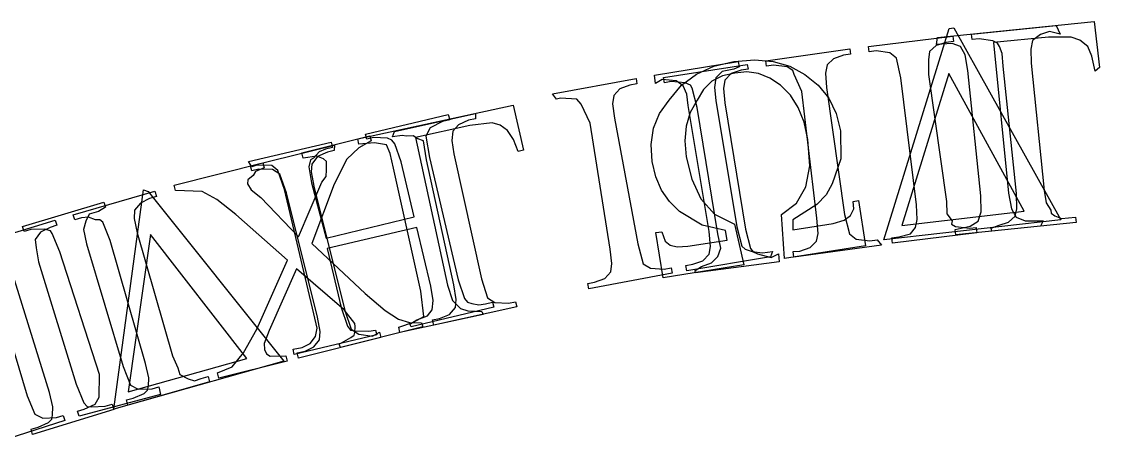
# Model space of a CAD drawing. Header units: millimetres. Extents: x -330 to 330, y -330 to 331.
# Drawn here: x -96.9 to -28.3, y 302.1 to 329.1 of the extents above; entities that cross this region are included whole.
import ezdxf

# ---------------------------------------------------------------- set-up
doc = ezdxf.new("R2010")
doc.units = ezdxf.units.MM
for name, color, linetype in [('Layer 1', 7, 'Continuous'), ('Layer 1 (2)', 7, 'Continuous'), ('Layer 1 (3)', 7, 'Continuous')]:
    doc.layers.add(name, color=color, linetype=linetype)

msp = doc.modelspace()

# ---------------------------------------------------------------- linework, layer by layer
at = {"layer": 'Layer 1'}
for p, q in [((-36.408, 328.317, -90), (-31.032, 328.866, -90)), ((-31.032, 328.866, -90), (-30.775, 328.3, -90)), ((-42.973, 327.526, -90), (-37.608, 328.182, -90)), ((-37.608, 328.182, -90), (-37.566, 327.841, -90)), ((-36.373, 327.974, -90), (-36.408, 328.317, -90)), ((-35.929, 328.02, -90), (-36.373, 327.974, -90)), ((-35.055, 327.885, -90), (-35.929, 328.02, -90)), ((-32.020375, 328.296125, -90), (-32.524, 327.909, -90)), ((-31.45, 328.477, -90), (-32.020375, 328.296125, -90)), ((-30.775, 328.3, -90), (-31.45, 328.477, -90)), ((-49.505, 326.606, -90), (-44.155, 327.369, -90)), ((-44.155, 327.369, -90), (-44.107, 327.029, -90)), ((-42.931, 327.184, -90), (-42.973, 327.526, -90)), ((-42.488, 327.238, -90), (-42.931, 327.184, -90)), ((-41.611, 327.121, -90), (-42.488, 327.238, -90)), ((-38.66775, 327.591, -90), (-39.081, 327.196, -90)), ((-38.019, 327.785, -90), (-38.66775, 327.591, -90)), ((-37.566, 327.841, -90), (-38.019, 327.785, -90)), ((-34.753125, 327.726, -90), (-35.055, 327.885, -90)), ((-34.635, 327.525, -90), (-34.753125, 327.726, -90)), ((-34.462875, 327.067375, -90), (-34.635, 327.525, -90)), ((-32.524, 327.909, -90), (-32.64525, 327.34625, -90)), ((-32.64525, 327.34625, -90), (-32.609, 326.461, -90)), ((-49.457, 326.265, -90), (-49.505, 326.606, -90)), ((-45.20225, 326.7295, -90), (-45.608, 326.354, -90)), ((-44.558, 326.964, -90), (-45.20225, 326.7295, -90)), ((-44.107, 327.029, -90), (-44.558, 326.964, -90)), ((-41.184, 326.77, -90), (-41.611, 327.121, -90)), ((-40.91, 325.529, -90), (-41.184, 326.77, -90)), ((-39.081, 327.196, -90), (-39.149625, 326.671625, -90)), ((-39.149625, 326.671625, -90), (-39.138, 325.746, -90)), ((-34.386, 326.279, -90), (-34.462875, 327.067375, -90)), ((-56.013, 325.556, -90), (-50.679, 326.379, -90)), ((-51.073, 326.013, -90), (-51.7135, 325.7935, -90)), ((-50.623, 326.087, -90), (-51.073, 326.013, -90)), ((-50.679, 326.379, -90), (-50.623, 326.087, -90)), ((-49.015, 326.328, -90), (-49.457, 326.265, -90)), ((-48.136, 326.228, -90), (-49.015, 326.328, -90)), ((-47.789625, 325.985625, -90), (-48.136, 326.228, -90)), ((-47.702, 325.738, -90), (-47.789625, 325.985625, -90)), ((-45.608, 326.354, -90), (-45.7085, 325.827625, -90)), ((-33.558, 318.173, -90), (-34.386, 326.279, -90)), ((-32.609, 326.461, -90), (-31.781, 318.354, -90)), ((-55.957, 325.216, -90), (-56.013, 325.556, -90)), ((-55.517, 325.288, -90), (-55.957, 325.216, -90)), ((-54.636, 325.206, -90), (-55.517, 325.288, -90)), ((-54.291375, 325.063, -90), (-54.636, 325.206, -90)), ((-52.111, 325.382, -90), (-52.20125, 324.85375, -90)), ((-51.7135, 325.7935, -90), (-52.111, 325.382, -90)), ((-47.208, 324.651, -90), (-47.702, 325.738, -90)), ((-45.7085, 325.827625, -90), (-45.635, 324.903, -90)), ((-39.921, 317.441, -90), (-40.91, 325.529, -90)), ((-39.138, 325.746, -90), (-37.996, 317.658, -90)), ((-54.195, 324.872, -90), (-54.291375, 325.063, -90)), ((-53.872, 323.643, -90), (-54.195, 324.872, -90)), ((-52.20125, 324.85375, -90), (-52.11, 323.931, -90)), ((-46.252, 316.584, -90), (-47.208, 324.651, -90)), ((-45.635, 324.903, -90), (-44.485, 316.836, -90)), ((-52.11, 323.931, -90), (-50.797, 315.889, -90)), ((-75.476, 321.638, -90), (-65.588, 323.794, -90)), ((-65.588, 323.794, -90), (-64.914, 320.923, -90)), ((-52.56, 315.601, -90), (-53.872, 323.643, -90)), ((-68.349, 322.487, -90), (-71.803, 321.734, -90)), ((-66.915, 322.652, -90), (-68.349, 322.487, -90)), ((-66.414, 322.512625, -90), (-66.915, 322.652, -90)), ((-65.946, 322.164, -90), (-66.414, 322.512625, -90)), ((-65.551625, 321.60725, -90), (-65.946, 322.164, -90)), ((-82.293, 319.931, -90), (-76.958, 321.235, -90)), ((-76.958, 321.235, -90), (-76.966, 320.901, -90)), ((-75.402, 321.302, -90), (-75.476, 321.638, -90)), ((-74.41375, 321.39725, -90), (-75.402, 321.302, -90)), ((-73.646, 321.257, -90), (-74.41375, 321.39725, -90)), ((-73.41125, 320.700125, -90), (-73.646, 321.257, -90)), ((-71.803, 321.734, -90), (-69.752, 312.328, -90)), ((-65.269, 320.845, -90), (-65.551625, 321.60725, -90)), ((-78.028, 320.514125, -90), (-78.39, 320.034, -90)), ((-77.408, 320.791, -90), (-78.028, 320.514125, -90)), ((-76.966, 320.901, -90), (-77.408, 320.791, -90)), ((-73.205, 319.781, -90), (-73.41125, 320.700125, -90)), ((-64.914, 320.923, -90), (-65.269, 320.845, -90)), ((-82.21, 319.597, -90), (-82.293, 319.931, -90)), ((-81.777, 319.705, -90), (-82.21, 319.597, -90)), ((-80.893, 319.695, -90), (-81.777, 319.705, -90)), ((-80.426, 319.399, -90), (-80.893, 319.695, -90)), ((-78.39, 320.034, -90), (-78.43725, 319.537625, -90)), ((-71.449, 311.947, -90), (-73.205, 319.781, -90)), ((-80.004, 318.2, -90), (-80.426, 319.399, -90)), ((-78.43725, 319.537625, -90), (-78.27, 318.631, -90)), ((-91, 304.439, -90), (-89.107, 318.388, -90)), ((-89.107, 318.388, -90), (-88.803, 318.283, -90)), ((-78.27, 318.631, -90), (-76.305, 310.723, -90)), ((-31.781, 318.354, -90), (-31.64975, 317.5665, -90)), ((-88.803, 318.283, -90), (-80.182, 307.49, -90)), ((-78.038, 310.292, -90), (-80.004, 318.2, -90)), ((-37.996, 317.658, -90), (-37.972625, 316.872125, -90)), ((-33.5195, 317.19475, -90), (-33.558, 318.173, -90)), ((-39.863875, 316.5155, -90), (-39.921, 317.441, -90)), ((-33.634, 316.725, -90), (-33.5195, 317.19475, -90)), ((-31.64975, 317.5665, -90), (-31.37, 317.109, -90)), ((-31.37, 317.109, -90), (-31.34675, 316.90775, -90)), ((-46.177125, 315.615375, -90), (-46.252, 316.584, -90)), ((-44.485, 316.836, -90), (-44.186, 315.601, -90)), ((-39.968, 315.992, -90), (-39.863875, 316.5155, -90)), ((-37.972625, 316.872125, -90), (-37.638, 316.417, -90)), ((-37.638, 316.417, -90), (-37.67525, 316.219875, -90)), ((-29.75, 316.318, -90), (-35.126, 315.769, -90)), ((-34.643, 316.157, -90), (-34.0485, 316.338625, -90)), ((-34.0485, 316.338625, -90), (-33.634, 316.725, -90)), ((-31.34675, 316.90775, -90), (-31.103, 316.75, -90)), ((-31.103, 316.75, -90), (-30.677, 316.5815, -90)), ((-30.677, 316.5815, -90), (-30.239, 316.614, -90)), ((-30.239, 316.614, -90), (-29.785, 316.66, -90)), ((-29.785, 316.66, -90), (-29.75, 316.318, -90)), ((-52.357375, 314.678875, -90), (-52.56, 315.601, -90)), ((-50.797, 315.889, -90), (-50.474, 314.66, -90)), ((-46.271, 315.135, -90), (-46.177125, 315.615375, -90)), ((-44.186, 315.601, -90), (-43.743, 315.26, -90)), ((-36.076, 315.662, -90), (-41.441, 315.006, -90)), ((-41.039, 315.402, -90), (-40.302125, 315.596875, -90)), ((-40.302125, 315.596875, -90), (-39.968, 315.992, -90)), ((-37.67525, 316.219875, -90), (-37.438, 316.067, -90)), ((-37.438, 316.067, -90), (-36.509, 315.949, -90)), ((-36.509, 315.949, -90), (-36.118, 316.004, -90)), ((-36.118, 316.004, -90), (-36.076, 315.662, -90)), ((-35.161, 315.954, -90), (-34.643, 316.157, -90)), ((-35.126, 315.769, -90), (-35.161, 315.954, -90)), ((-88.662, 315.556, -90), (-90.086, 305.536, -90)), ((-82.536, 307.651, -90), (-88.662, 315.556, -90)), ((-42.15, 314.883, -90), (-47.724, 314.119, -90)), ((-46.67825, 314.728125, -90), (-46.271, 315.135, -90)), ((-43.743, 315.26, -90), (-42.873, 315.159, -90)), ((-42.873, 315.159, -90), (-42.422, 315.223, -90)), ((-42.422, 315.223, -90), (-42.15, 314.883, -90)), ((-41.483, 315.348, -90), (-41.039, 315.402, -90)), ((-41.441, 315.006, -90), (-41.483, 315.348, -90)), ((-52.55, 314.152, -90), (-52.357375, 314.678875, -90)), ((-50.474, 314.66, -90), (-50.297, 314.441125, -90)), ((-50.297, 314.441125, -90), (-50.024, 314.328, -90)), ((-50.024, 314.328, -90), (-49.153, 314.094, -90)), ((-49.153, 314.094, -90), (-48.703, 314.317, -90)), ((-48.703, 314.317, -90), (-48.647, 313.814, -90)), ((-47.772, 314.46, -90), (-47.33, 314.499, -90)), ((-47.724, 314.119, -90), (-47.772, 314.46, -90)), ((-47.33, 314.499, -90), (-46.67825, 314.728125, -90)), ((-54.008, 313.269, -90), (-53.596, 313.519, -90)), ((-48.647, 313.814, -90), (-53.981, 313.108, -90)), ((-53.596, 313.519, -90), (-52.948875, 313.74025, -90)), ((-52.948875, 313.74025, -90), (-52.55, 314.152, -90)), ((-53.981, 313.108, -90), (-54.008, 313.269, -90)), ((-69.752, 312.328, -90), (-69.4345, 311.349875, -90)), ((-71.262, 310.333, -90), (-71.449, 311.947, -90)), ((-69.4345, 311.349875, -90), (-68.925, 310.851, -90)), ((-68.925, 310.851, -90), (-68.466875, 310.6905, -90)), ((-77.869375, 309.380625, -90), (-78.038, 310.292, -90)), ((-76.305, 310.723, -90), (-75.883, 309.524, -90)), ((-67.5, 310.468, -90), (-72.789, 309.314, -90)), ((-71.920625, 309.964125, -90), (-71.262, 310.333, -90)), ((-68.466875, 310.6905, -90), (-67.573, 310.647, -90)), ((-67.573, 310.647, -90), (-67.5, 310.468, -90)), ((-75.883, 309.524, -90), (-75.407, 309.199, -90)), ((-72.862, 309.65, -90), (-71.920625, 309.964125, -90)), ((-72.789, 309.314, -90), (-72.862, 309.65, -90)), ((-74.006, 308.994, -90), (-79.251, 307.69, -90)), ((-78.262875, 308.40525, -90), (-77.91, 308.848, -90)), ((-77.91, 308.848, -90), (-77.869375, 309.380625, -90)), ((-75.407, 309.199, -90), (-74.532, 309.075, -90)), ((-74.532, 309.075, -90), (-74.089, 309.328, -90)), ((-74.089, 309.328, -90), (-74.006, 308.994, -90)), ((-79.334, 308.024, -90), (-78.813, 308.132, -90)), ((-79.251, 307.69, -90), (-79.334, 308.024, -90)), ((-78.813, 308.132, -90), (-78.262875, 308.40525, -90)), ((-80.182, 307.49, -90), (-91, 304.439, -90)), ((-90.086, 305.536, -90), (-82.536, 307.651, -90))]:
    msp.add_line(p, q, dxfattribs=at)
at = {"layer": 'Layer 1 (2)'}
for p, q in [((-41.991, 315.208), (-37.842, 328.67)), ((-37.842, 328.67), (-37.528, 328.705)), ((-37.528, 328.705), (-30.722, 316.496)), ((-56.586, 325.692), (-51.254, 326.572)), ((-51.254, 326.572), (-51.198, 326.232)), ((-52.275375, 325.926625), (-52.684, 325.525)), ((-51.548, 326.077), (-52.275375, 325.926625)), ((-51.198, 326.232), (-51.548, 326.077)), ((-63.078, 324.499), (-57.764, 325.486)), ((-57.764, 325.486), (-57.701, 325.147)), ((-56.53, 325.164), (-56.586, 325.692)), ((-56.089, 325.425), (-56.53, 325.164)), ((-55.209, 325.344), (-56.089, 325.425)), ((-54.768, 325.012), (-55.209, 325.344)), ((-52.684, 325.525), (-52.7735, 324.916125)), ((-37.85, 325.804), (-40.842, 316.135)), ((-33.052, 317.028), (-37.85, 325.804)), ((-62.829, 324.161), (-63.078, 324.499)), ((-58.78525, 324.83), (-59.173, 324.41)), ((-58.15, 325.064), (-58.78525, 324.83)), ((-57.701, 325.147), (-58.15, 325.064)), ((-54.524, 324.4875), (-54.768, 325.012)), ((-54.442, 323.759), (-54.524, 324.4875)), ((-52.7735, 324.916125), (-52.68, 324.074)), ((-62.576, 324.242), (-62.829, 324.161)), ((-61.525, 324.179), (-62.576, 324.242)), ((-61.246, 323.855), (-61.525, 324.179)), ((-60.689, 322.634), (-61.246, 323.855)), ((-59.173, 324.41), (-59.25175, 323.88)), ((-59.25175, 323.88), (-59.14, 322.96)), ((-52.68, 324.074), (-51.354, 316.034)), ((-74.976, 321.95), (-69.726, 323.191)), ((-69.726, 323.191), (-69.613, 322.856)), ((-53.116, 315.744), (-54.442, 323.759)), ((-70.081, 322.753), (-70.856, 322.35)), ((-69.613, 322.856), (-70.081, 322.753)), ((-59.409, 314.622), (-60.689, 322.634)), ((-59.14, 322.96), (-57.653, 314.948)), ((-74.897, 321.615), (-74.976, 321.95)), ((-70.856, 322.35), (-71.145, 321.818)), ((-71.145, 321.818), (-70.902, 320.447)), ((-82.417, 320.19), (-77.158, 321.434)), ((-77.078, 321.099), (-77.522, 320.994)), ((-77.158, 321.434), (-77.078, 321.099)), ((-74.462, 321.718), (-74.897, 321.615)), ((-73.587, 321.695), (-74.462, 321.718)), ((-73.30525, 321.56275), (-73.587, 321.695)), ((-73.115, 321.315), (-73.30525, 321.56275)), ((-72.704, 320.183), (-73.115, 321.315)), ((-78.296, 320.412), (-78.491125, 320.30575)), ((-77.933, 320.819625), (-78.296, 320.412)), ((-77.522, 320.994), (-77.933, 320.819625)), ((-70.902, 320.447), (-69.093, 312.674)), ((-82.223, 319.855), (-82.417, 320.19)), ((-81.903, 319.958), (-82.223, 319.855)), ((-80.943, 319.938), (-81.903, 319.958)), ((-80.556, 319.636), (-80.943, 319.938)), ((-78.491125, 320.30575), (-78.582, 319.865)), ((-78.582, 319.865), (-78.407, 318.835)), ((-71.874, 316.671), (-72.704, 320.183)), ((-80.145, 318.424), (-80.556, 319.636)), ((-78.272, 310.503), (-80.145, 318.424)), ((-78.407, 318.835), (-77.474, 315.323)), ((-96.811, 316.072), (-91.632, 317.616)), ((-91.97, 317.015), (-92.560875, 316.8385)), ((-91.533, 317.286), (-91.97, 317.015)), ((-91.632, 317.616), (-91.533, 317.286)), ((-40.842, 316.135), (-33.052, 317.028)), ((-92.785, 316.398), (-92.92475, 315.86175)), ((-92.560875, 316.8385), (-92.785, 316.398)), ((-77.474, 315.323), (-71.874, 316.671)), ((-30.722, 316.496), (-41.991, 315.208)), ((-96.713, 315.743), (-96.811, 316.072)), ((-96.285, 315.87), (-96.713, 315.743)), ((-95.401, 315.9), (-96.285, 315.87)), ((-95.033125, 315.792625), (-95.401, 315.9)), ((-94.921, 315.626), (-95.033125, 315.792625)), ((-94.444, 314.448), (-94.921, 315.626)), ((-92.92475, 315.86175), (-92.733, 314.958)), ((-71.715, 316.001), (-77.418, 314.653)), ((-70.831, 312.263), (-71.715, 316.001)), ((-53.02025, 314.782), (-53.116, 315.744)), ((-51.354, 316.034), (-51.028, 314.806)), ((-92.733, 314.958), (-90.405, 307.149)), ((-57.653, 314.948), (-57.303, 313.679)), ((-91.91, 306.639), (-94.444, 314.448)), ((-77.418, 314.653), (-76.534, 310.914)), ((-59.294625, 313.70175), (-59.409, 314.622)), ((-53.501375, 313.881625), (-53.103, 314.294)), ((-53.103, 314.294), (-53.02025, 314.782)), ((-51.028, 314.806), (-50.825625, 314.61575)), ((-50.825625, 314.61575), (-50.375, 314.475)), ((-50.375, 314.475), (-49.706, 314.392)), ((-49.706, 314.392), (-49.068, 314.466)), ((-49.068, 314.466), (-49.201, 314.127)), ((-59.367, 313.173), (-59.294625, 313.70175)), ((-57.303, 313.679), (-56.846, 313.404)), ((-54.589, 313.587), (-54.148, 313.659)), ((-54.533, 313.247), (-54.589, 313.587)), ((-49.201, 314.127), (-54.533, 313.247)), ((-54.148, 313.659), (-53.501375, 313.881625)), ((-98.836, 313.04), (-96.517, 305.28)), ((-55.462, 313.084), (-60.775, 312.098)), ((-59.757, 312.752875), (-59.367, 313.173)), ((-56.846, 313.404), (-55.973, 313.34)), ((-55.973, 313.34), (-55.525, 313.423)), ((-55.525, 313.423), (-55.462, 313.084)), ((-70.674875, 311.341625), (-70.831, 312.263)), ((-69.093, 312.674), (-68.685, 311.47)), ((-60.838, 312.436), (-60.399, 312.518)), ((-60.775, 312.098), (-60.838, 312.436)), ((-60.399, 312.518), (-59.757, 312.752875)), ((-68.685, 311.47), (-68.48525, 311.23625)), ((-76.534, 310.914), (-76.125, 309.711)), ((-66.823, 310.917), (-72.074, 309.675)), ((-70.728, 310.76), (-70.674875, 311.341625)), ((-68.48525, 311.23625), (-68.221, 311.169)), ((-68.221, 311.169), (-67.775625, 311.082875)), ((-67.775625, 311.082875), (-67.337, 311.149)), ((-67.337, 311.149), (-66.903, 311.251)), ((-66.903, 311.251), (-66.823, 310.917)), ((-78.049125, 309.589625), (-78.272, 310.503)), ((-72.153, 309.853), (-71.718, 310.113)), ((-71.718, 310.113), (-71.0265, 310.370125)), ((-71.0265, 310.370125), (-70.728, 310.76)), ((-78.16, 309.058), (-78.049125, 309.589625)), ((-76.125, 309.711), (-75.935125, 309.453125)), ((-75.935125, 309.453125), (-75.653, 309.412)), ((-75.653, 309.412), (-74.778, 309.389)), ((-74.778, 309.389), (-74.335, 309.456)), ((-74.335, 309.456), (-74.255, 309.159)), ((-72.074, 309.675), (-72.153, 309.853)), ((-74.255, 309.159), (-79.515, 307.916)), ((-78.510875, 308.61925), (-78.16, 309.058)), ((-79.594, 308.251), (-79.014, 308.353)), ((-79.515, 307.916), (-79.594, 308.251)), ((-79.014, 308.353), (-78.510875, 308.61925)), ((-90.405, 307.149), (-89.928, 305.971)), ((-91.922, 305.203), (-91.91, 306.639)), ((-89.928, 305.971), (-89.44, 305.7)), ((-96.517, 305.28), (-96.016, 304.112)), ((-88.03, 305.371), (-93.209, 303.984)), ((-89.44, 305.7), (-88.565, 305.728)), ((-88.565, 305.728), (-88.128, 305.858)), ((-88.128, 305.858), (-88.03, 305.371)), ((-92.879, 304.442), (-92.18225, 304.74375)), ((-92.18225, 304.74375), (-91.922, 305.203)), ((-96.016, 304.112), (-95.522, 303.85)), ((-94.648, 303.895), (-94.214, 304.034)), ((-94.214, 304.034), (-94.109, 303.707)), ((-93.307, 304.314), (-92.879, 304.442)), ((-93.209, 303.984), (-93.307, 304.314)), ((-94.109, 303.707), (-99.256, 302.059)), ((-95.522, 303.85), (-94.648, 303.895))]:
    msp.add_line(p, q, dxfattribs=at)
at = {"layer": 'Layer 1 (3)'}
for p, q in [((-38.567, 328.087, -140), (-28.613, 329.11, -140)), ((-28.613, 329.11, -140), (-28.269, 326.181, -140)), ((-38.647, 327.659, -140), (-38.567, 328.087, -140)), ((-31.505, 328.124, -140), (-35.021, 327.767, -140)), ((-30.061, 328.126, -140), (-31.505, 328.124, -140)), ((-29.511125, 327.930875, -140), (-30.061, 328.126, -140)), ((-29.016, 327.531, -140), (-29.511125, 327.930875, -140)), ((-37.634375, 327.72, -140), (-38.647, 327.659, -140)), ((-37.119, 327.526, -140), (-37.634375, 327.72, -140)), ((-36.819625, 326.991125, -140), (-37.119, 327.526, -140)), ((-35.021, 327.767, -140), (-34.049, 318.189, -140)), ((-28.745, 326.90825, -140), (-29.016, 327.531, -140)), ((-52.804062, 326.268891, -140), (-51.533, 326.574, -140)), ((-51.533, 326.574, -140), (-50.194234, 326.676938, -140)), ((-50.194234, 326.676938, -140), (-49.027875, 326.57325, -140)), ((-49.027875, 326.57325, -140), (-47.984328, 326.262938, -140)), ((-36.635, 325.986, -140), (-36.819625, 326.991125, -140)), ((-28.537, 325.942, -140), (-28.745, 326.90825, -140)), ((-53.91575, 325.768125, -140), (-52.804062, 326.268891, -140)), ((-50.713641, 325.902703, -140), (-51.482, 325.82, -140)), ((-49.970125, 325.798375, -140), (-50.713641, 325.902703, -140)), ((-47.984328, 326.262938, -140), (-47.014, 325.746, -140)), ((-35.825, 318.009, -140), (-36.635, 325.986, -140)), ((-28.269, 326.181, -140), (-28.537, 325.942, -140)), ((-54.868063, 325.054547, -140), (-53.91575, 325.768125, -140)), ((-52.929, 325.309125, -140), (-53.467625, 324.793859, -140)), ((-52.262125, 325.653578, -140), (-52.929, 325.309125, -140)), ((-51.482, 325.82, -140), (-52.262125, 325.653578, -140)), ((-49.251547, 325.513859, -140), (-49.970125, 325.798375, -140)), ((-48.558, 325.056, -140), (-49.251547, 325.513859, -140)), ((-47.014, 325.746, -140), (-46.159969, 325.056922, -140)), ((-55.661, 324.111, -140), (-54.868063, 325.054547, -140)), ((-53.467625, 324.793859, -140), (-53.863, 324.115, -140)), ((-47.938688, 324.432187, -140), (-48.558, 325.056, -140)), ((-46.159969, 325.056922, -140), (-45.497, 324.230125, -140)), ((-56.262891, 323.265469, -140), (-55.661, 324.111, -140)), ((-53.863, 324.115, -140), (-54.318125, 323.319984, -140)), ((-47.44275, 323.64675, -140), (-47.938688, 324.432187, -140)), ((-45.497, 324.230125, -140), (-45.025281, 323.265516, -140)), ((-73.14, 322.103, -140), (-67.973, 323.258, -140)), ((-67.973, 323.258, -140), (-67.98, 322.922, -140)), ((-56.642125, 322.3185, -140), (-56.262891, 323.265469, -140)), ((-54.318125, 323.319984, -140), (-54.5775, 322.452875, -140)), ((-47.070187, 322.699687, -140), (-47.44275, 323.64675, -140)), ((-45.025281, 323.265516, -140), (-44.745, 322.163, -140)), ((-69.053, 322.527, -140), (-69.428, 322.139, -140)), ((-68.426, 322.825, -140), (-69.053, 322.527, -140)), ((-67.98, 322.922, -140), (-68.426, 322.825, -140)), ((-54.5775, 322.452875, -140), (-54.656125, 321.513578, -140)), ((-46.821, 321.591, -140), (-47.070187, 322.699687, -140)), ((-79.033, 320.746, -140), (-74.695, 321.842, -140)), ((-74.695, 321.842, -140), (-74.611, 321.508, -140)), ((-73.26, 321.767, -140), (-73.14, 322.103, -140)), ((-72.64, 321.862, -140), (-73.26, 321.767, -140)), ((-72.361625, 321.80625, -140), (-72.64, 321.862, -140)), ((-71.94, 321.827, -140), (-72.361625, 321.80625, -140)), ((-71.643125, 321.653, -140), (-71.94, 321.827, -140)), ((-69.428, 322.139, -140), (-69.489625, 321.5315, -140)), ((-56.798797, 321.287531, -140), (-56.642125, 322.3185, -140)), ((-44.745, 322.163, -140), (-44.727, 320.36375, -140)), ((-75.409, 321.079, -140), (-76.16, 320.349, -140)), ((-74.611, 321.508, -140), (-75.409, 321.079, -140)), ((-71.296, 321.518, -140), (-71.643125, 321.653, -140)), ((-71.093, 320.308, -140), (-71.296, 321.518, -140)), ((-69.489625, 321.5315, -140), (-69.348, 320.69, -140)), ((-56.733, 320.19, -140), (-56.798797, 321.287531, -140)), ((-54.656125, 321.513578, -140), (-54.569, 320.502, -140)), ((-46.711125, 319.929156, -140), (-46.821, 321.591, -140)), ((-78.949, 320.413, -140), (-79.033, 320.746, -140)), ((-78.07, 320.543, -140), (-78.949, 320.413, -140)), ((-77.661, 320.364, -140), (-78.07, 320.543, -140)), ((-69.348, 320.69, -140), (-67.606, 312.73, -140)), ((-54.569, 320.502, -140), (-54.219375, 319.073, -140)), ((-87.159, 318.694, -140), (-81.504, 320.122, -140)), ((-81.42, 319.789, -140), (-81.9835, 319.563125, -140)), ((-81.504, 320.122, -140), (-81.42, 319.789, -140)), ((-77.459875, 320.2015, -140), (-77.661, 320.364, -140)), ((-77.468, 319.838, -140), (-77.459875, 320.2015, -140)), ((-77.46, 319.666, -140), (-77.468, 319.838, -140)), ((-76.16, 320.349, -140), (-76.978, 318.761, -140)), ((-69.351, 312.348, -140), (-71.093, 320.308, -140)), ((-56.50425, 319.23, -140), (-56.733, 320.19, -140)), ((-46.9545, 318.5825, -140), (-46.711125, 319.929156, -140)), ((-44.727, 320.36375, -140), (-45.27, 318.77, -140)), ((-82.466625, 319.035875, -140), (-82.498, 318.778, -140)), ((-82.139, 319.305, -140), (-82.466625, 319.035875, -140)), ((-81.9835, 319.563125, -140), (-82.139, 319.305, -140)), ((-77.756, 318.882, -140), (-77.475625, 319.236875, -140)), ((-77.475625, 319.236875, -140), (-77.46, 319.666, -140)), ((-56.139, 318.381, -140), (-56.50425, 319.23, -140)), ((-54.219375, 319.073, -140), (-53.647, 317.818, -140)), ((-87.075, 318.361, -140), (-87.159, 318.694, -140)), ((-85.377, 318.286, -140), (-87.075, 318.361, -140)), ((-82.498, 318.778, -140), (-82.2635, 318.394625, -140)), ((-82.2635, 318.394625, -140), (-81.636, 317.913, -140)), ((-79.235, 315.399, -140), (-77.756, 318.882, -140)), ((-76.978, 318.761, -140), (-78.387, 314.973, -140)), ((-55.63725, 317.643, -140), (-56.139, 318.381, -140)), ((-47.551125, 317.550844, -140), (-46.9545, 318.5825, -140)), ((-45.27, 318.77, -140), (-45.669047, 318.068187, -140)), ((-93.577, 316.812, -140), (-88.382, 318.302, -140)), ((-88.725, 317.846, -140), (-89.3055, 317.552125, -140)), ((-88.287, 317.971, -140), (-88.725, 317.846, -140)), ((-88.382, 318.302, -140), (-88.287, 317.971, -140)), ((-84.441875, 317.7845, -140), (-85.377, 318.286, -140)), ((-83.233, 316.827, -140), (-84.441875, 317.7845, -140)), ((-81.636, 317.913, -140), (-79.235, 315.399, -140)), ((-54.999, 317.016, -140), (-55.63725, 317.643, -140)), ((-53.647, 317.818, -140), (-52.770375, 316.850875, -140)), ((-45.669047, 318.068187, -140), (-46.249875, 317.45375, -140)), ((-43.951, 317.655, -140), (-43.611, 317.708, -140)), ((-43.893125, 317.180125, -140), (-43.951, 317.655, -140)), ((-43.611, 317.708, -140), (-43.158, 314.833, -140)), ((-35.803125, 316.987375, -140), (-35.825, 318.009, -140)), ((-34.049, 318.189, -140), (-33.865625, 317.184125, -140)), ((-89.682, 317.097, -140), (-89.709625, 316.56175, -140)), ((-89.3055, 317.552125, -140), (-89.682, 317.097, -140)), ((-53.562125, 316.143, -140), (-54.999, 317.016, -140)), ((-48.501, 316.834, -140), (-47.551125, 317.550844, -140)), ((-46.249875, 317.45375, -140), (-47.778, 316.487, -140)), ((-44.118, 316.772, -140), (-43.893125, 317.180125, -140)), ((-35.989, 316.403, -140), (-35.803125, 316.987375, -140)), ((-33.865625, 317.184125, -140), (-33.569, 316.648, -140)), ((-99.887, 314.877, -140), (-94.723, 316.471, -140)), ((-94.723, 316.471, -140), (-94.622, 316.142, -140)), ((-93.482, 316.481, -140), (-93.577, 316.812, -140)), ((-93.053, 316.604, -140), (-93.482, 316.481, -140)), ((-92.617375, 316.652375, -140), (-93.053, 316.604, -140)), ((-92.169, 316.478, -140), (-92.617375, 316.652375, -140)), ((-91.888125, 316.496375, -140), (-92.169, 316.478, -140)), ((-91.692, 316.346, -140), (-91.888125, 316.496375, -140)), ((-91.227, 315.164, -140), (-91.692, 316.346, -140)), ((-89.709625, 316.56175, -140), (-89.51, 315.656, -140)), ((-79.935, 313.908, -140), (-83.233, 316.827, -140)), ((-52.770375, 316.850875, -140), (-51.506, 316.213, -140)), ((-48.303, 314.022, -140), (-48.501, 316.834, -140)), ((-47.778, 316.487, -140), (-47.773, 315.857, -140)), ((-47.773, 315.857, -140), (-45.219, 316.259, -140)), ((-45.219, 316.259, -140), (-44.50725, 316.45625, -140)), ((-44.50725, 316.45625, -140), (-44.118, 316.772, -140)), ((-36.497625, 316.0895, -140), (-35.989, 316.403, -140)), ((-33.569, 316.648, -140), (-32.987375, 316.433, -140)), ((-32.987375, 316.433, -140), (-31.841, 316.428, -140)), ((-31.841, 316.428, -140), (-32.021, 316.086, -140)), ((-95.661375, 315.702, -140), (-95.998, 315.24, -140)), ((-95.057, 316.008, -140), (-95.661375, 315.702, -140)), ((-94.622, 316.142, -140), (-95.057, 316.008, -140)), ((-89.51, 315.656, -140), (-87.264, 307.824, -140)), ((-56.493, 315.679, -140), (-56.12, 315.733, -140)), ((-56.04, 312.803, -140), (-56.493, 315.679, -140)), ((-56.12, 315.733, -140), (-55.913875, 315.1375, -140)), ((-52.078, 315.81, -140), (-53.562125, 316.143, -140)), ((-51.963, 315.197, -140), (-52.078, 315.81, -140)), ((-51.506, 316.213, -140), (-50.894, 313.614, -140)), ((-37.442, 315.881, -140), (-36.497625, 316.0895, -140)), ((-37.407, 315.539, -140), (-37.442, 315.881, -140)), ((-32.021, 316.086, -140), (-37.407, 315.539, -140)), ((-95.998, 315.24, -140), (-95.945625, 314.7045, -140)), ((-88.98, 307.331, -140), (-91.227, 315.164, -140)), ((-78.387, 314.973, -140), (-75.008, 311.795, -140)), ((-55.913875, 315.1375, -140), (-55.59, 314.884, -140)), ((-55.59, 314.884, -140), (-55.136625, 314.762375, -140)), ((-54.471, 314.802, -140), (-51.963, 315.197, -140)), ((-95.945625, 314.7045, -140), (-95.798, 313.803, -140)), ((-55.136625, 314.762375, -140), (-54.471, 314.802, -140)), ((-43.158, 314.833, -140), (-48.303, 314.022, -140)), ((-95.798, 313.803, -140), (-93.394, 306.017, -140)), ((-81.901, 309.536, -140), (-79.935, 313.908, -140)), ((-50.894, 313.614, -140), (-56.04, 312.803, -140)), ((-95.101, 305.49, -140), (-97.504, 313.276, -140)), ((-79.377, 313.368, -140), (-81.109, 309.439, -140)), ((-76.334, 310.754, -140), (-79.377, 313.368, -140)), ((-69.2075, 311.410375, -140), (-69.351, 312.348, -140)), ((-67.606, 312.73, -140), (-67.217, 311.52, -140)), ((-75.008, 311.795, -140), (-73.72275, 310.71025, -140)), ((-67.217, 311.52, -140), (-66.75, 311.213, -140)), ((-65.357, 310.937, -140), (-70.636, 309.781, -140)), ((-69.639375, 310.457625, -140), (-69.262, 310.901, -140)), ((-69.262, 310.901, -140), (-69.2075, 311.410375, -140)), ((-66.75, 311.213, -140), (-65.876, 311.176, -140)), ((-65.876, 311.176, -140), (-65.43, 311.273, -140)), ((-65.43, 311.273, -140), (-65.357, 310.937, -140)), ((-75.813, 310.085, -140), (-76.334, 310.754, -140)), ((-75.661625, 309.89325, -140), (-75.813, 310.085, -140)), ((-73.72275, 310.71025, -140), (-72.871, 310.152, -140)), ((-72.871, 310.152, -140), (-72.188, 309.95825, -140)), ((-70.71, 310.117, -140), (-70.274, 310.213, -140)), ((-70.636, 309.781, -140), (-70.71, 310.117, -140)), ((-70.274, 310.213, -140), (-69.639375, 310.457625, -140)), ((-82.748, 308.027, -140), (-81.901, 309.536, -140)), ((-81.109, 309.439, -140), (-81.42, 308.617, -140)), ((-71.328, 309.683, -140), (-76.576, 308.358, -140)), ((-75.664, 309.322, -140), (-75.628, 309.691, -140)), ((-75.628, 309.691, -140), (-75.661625, 309.89325, -140)), ((-72.188, 309.95825, -140), (-71.412, 309.919, -140)), ((-71.412, 309.919, -140), (-71.328, 309.683, -140)), ((-76.66, 308.572, -140), (-75.912, 308.995, -140)), ((-75.912, 308.995, -140), (-75.7025, 309.14125, -140)), ((-75.7025, 309.14125, -140), (-75.664, 309.322, -140)), ((-83.469, 307.127, -140), (-82.748, 308.027, -140)), ((-81.42, 308.617, -140), (-81.408, 308.231, -140)), ((-81.408, 308.231, -140), (-81.28075, 307.946125, -140)), ((-76.576, 308.358, -140), (-76.66, 308.572, -140)), ((-87.264, 307.824, -140), (-86.930625, 307.067125, -140)), ((-79.976, 307.499, -140), (-84.314, 306.404, -140)), ((-81.28075, 307.946125, -140), (-81.044, 307.815, -140)), ((-81.044, 307.815, -140), (-80.061, 307.833, -140)), ((-80.061, 307.833, -140), (-79.976, 307.499, -140)), ((-88.779, 306.426, -140), (-88.98, 307.331, -140)), ((-86.930625, 307.067125, -140), (-86.799, 306.641, -140)), ((-84.398, 306.737, -140), (-83.469, 307.127, -140)), ((-84.314, 306.404, -140), (-84.398, 306.737, -140)), ((-93.394, 306.017, -140), (-92.905, 304.844, -140)), ((-84.905, 306.178, -140), (-90.1, 304.688, -140)), ((-88.8, 305.893, -140), (-88.779, 306.426, -140)), ((-86.799, 306.641, -140), (-86.258, 306.364, -140)), ((-86.258, 306.364, -140), (-85.8645, 306.24075, -140)), ((-85.8645, 306.24075, -140), (-85.438, 306.383, -140)), ((-85.438, 306.383, -140), (-85, 306.509, -140)), ((-85, 306.509, -140), (-84.905, 306.178, -140)), ((-94.880875, 304.58925, -140), (-95.101, 305.49, -140)), ((-89.766, 305.142, -140), (-89.0745, 305.436875, -140)), ((-89.0745, 305.436875, -140), (-88.857281, 305.644734, -140)), ((-88.857281, 305.644734, -140), (-88.8, 305.893, -140)), ((-94.891, 304.056, -140), (-94.880875, 304.58925, -140)), ((-92.905, 304.844, -140), (-92.70375, 304.606625, -140)), ((-92.70375, 304.606625, -140), (-92.414, 304.577, -140)), ((-92.414, 304.577, -140), (-91.539, 304.613, -140)), ((-91.539, 304.613, -140), (-91.104, 304.748, -140)), ((-91.104, 304.748, -140), (-91.002, 304.419, -140)), ((-90.195, 305.019, -140), (-89.766, 305.142, -140)), ((-90.1, 304.688, -140), (-90.195, 305.019, -140)), ((-91.002, 304.419, -140), (-96.166, 302.825, -140)), ((-94.936938, 303.805312, -140), (-94.891, 304.056, -140)), ((-96.268, 303.154, -140), (-95.815, 303.285, -140)), ((-95.815, 303.285, -140), (-95.1475, 303.59325, -140)), ((-95.1475, 303.59325, -140), (-94.936938, 303.805312, -140)), ((-96.166, 302.825, -140), (-96.268, 303.154, -140))]:
    msp.add_line(p, q, dxfattribs=at)

doc.saveas('drawing.dxf')
